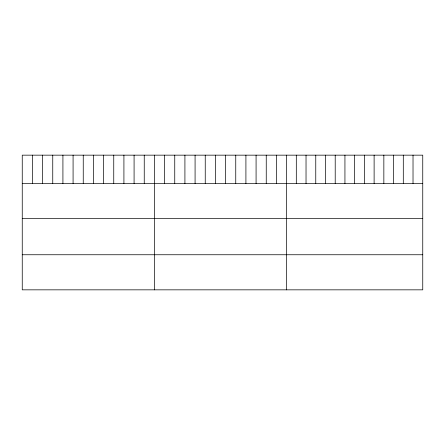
<?xml version="1.0" encoding="UTF-8"?>
<svg xmlns="http://www.w3.org/2000/svg" width="445" height="445" viewBox="0 0 445 445"><rect width="100%" height="100%" fill="white"/><g stroke="black" fill="none" stroke-linecap="round" stroke-linejoin="round"><path stroke-width="0.67" d="M422.75 183.518L422.75 289.84L22.25 289.84L22.25 155.16L422.75 155.16L422.75 183.518L22.25 183.518M22.25 218.601L422.75 218.601M22.25 254.751L422.75 254.751M413.021 155.16L413.021 183.518M403.298 155.16L403.298 183.518M393.569 155.16L393.569 183.518M383.846 155.16L383.846 183.518M374.117 155.16L374.117 183.518M364.394 155.16L364.394 183.518M354.665 155.16L354.665 183.518M344.936 155.16L344.936 183.518M335.213 155.16L335.213 183.518M325.484 155.16L325.484 183.518M315.761 155.16L315.761 183.518M306.032 155.16L306.032 183.518M296.309 155.16L296.309 183.518M286.58 155.16L286.58 289.84M276.412 155.16L276.412 183.518M266.249 155.16L266.249 183.518M256.081 155.16L256.081 183.518M245.913 155.16L245.913 183.518M235.75 155.16L235.75 183.518M225.582 155.16L225.582 183.518M215.413 155.16L215.413 183.518M205.245 155.16L205.245 183.518M195.082 155.16L195.082 183.518M184.914 155.16L184.914 183.518M174.746 155.16L174.746 183.518M164.583 155.16L164.583 183.518M154.415 155.16L154.415 289.84M144.247 155.16L144.247 183.518M134.084 155.16L134.084 183.518M123.916 155.16L123.916 183.518M113.748 155.16L113.748 183.518M103.585 155.16L103.585 183.518M93.417 155.16L93.417 183.518M83.248 155.16L83.248 183.518M73.08 155.16L73.08 183.518M62.917 155.16L62.917 183.518M52.749 155.16L52.749 183.518M42.581 155.16L42.581 183.518M32.418 155.16L32.418 183.518"/></g></svg>
